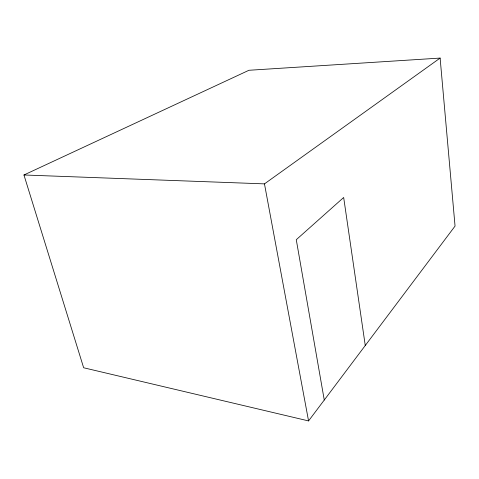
<?xml version="1.0" encoding="UTF-8"?>
<svg xmlns="http://www.w3.org/2000/svg" width="479" height="479" viewBox="0 0 479 479"><rect width="100%" height="100%" fill="white"/><g stroke="black" fill="none" stroke-linecap="round" stroke-linejoin="round"><path stroke-width="0.72" d="M308.56 420.921L455.05 226.088L440.117 58.079L248.948 70.275L23.95 174.979L83.651 367.764L308.56 420.921L264.468 183.876L440.117 58.079M23.95 174.979L264.468 183.876M324.265 400.037L296.273 239.71L343.671 197.486L365.261 345.509"/></g></svg>
